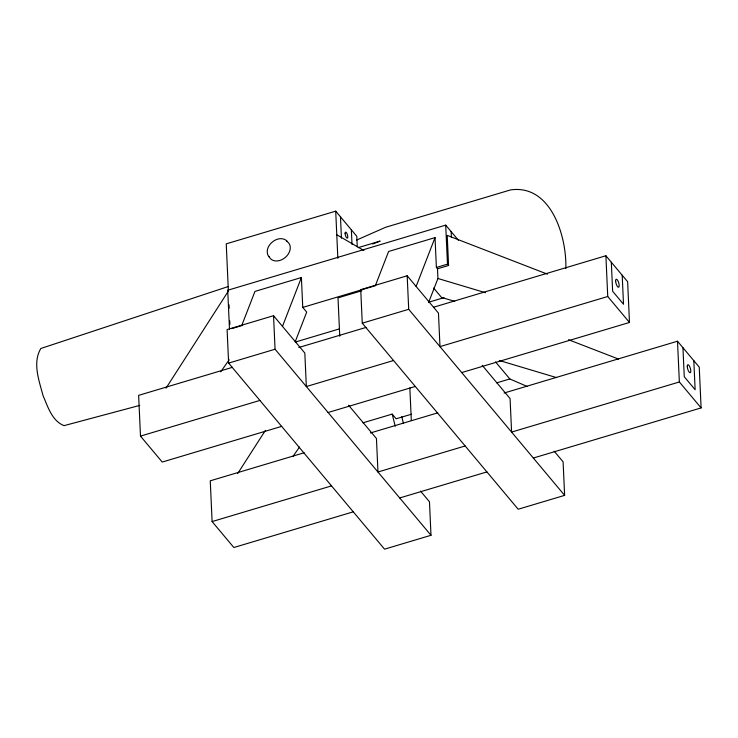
<?xml version="1.0" encoding="UTF-8"?>
<svg xmlns="http://www.w3.org/2000/svg" width="738" height="738" viewBox="0 0 738 738"><rect width="100%" height="100%" fill="white"/><g stroke="black" fill="none" stroke-linecap="round" stroke-linejoin="round"><path stroke-width="1.11" d="M565.843 268.65C566.867 236.843 551.185 183.983 510.502 189.924L385.559 227.304L356.436 240.145M241.796 325.384L254.961 291.409L301.399 277.534L302.755 307.405L306.694 312.1L295.265 341.62M282.479 326.371L301.399 277.534M375.43 285.458L388.594 251.483L435.033 237.608L436.389 267.479L437.496 268.798L437.938 278.494L428.898 301.694M416.112 286.445L435.033 237.608M166.032 388.17L228.383 291.049L226.243 243.854L335.707 211.151L356.786 236.298L357.247 246.409M237.645 473.621L265.431 430.355M220.699 371.832L229.204 359.747M292.977 456.361L299.517 447.062M372.635 244.029L380.144 241.077L358.161 247.645M228.079 286.593L40.876 348.474C32.241 362.662 39.151 380.78 43.016 395.559C47.785 406.481 51.928 420.9 64.04 425.651L139.786 405.393M229.49 329.286L227.719 290.255L445.706 225.127L458.39 240.256M393.538 360.504L306.344 386.555L304.822 353.041L273.54 315.707L227.101 329.582L228.623 363.105L384.553 549.164L430.992 535.29L429.47 501.766L420.531 491.102M461.73 372.579L629.477 322.46L607.743 296.51L439.986 346.629L438.464 313.115L407.182 275.781L360.734 289.656L362.257 323.179L518.187 509.238L564.625 495.364L563.103 461.84L554.173 451.176M231.686 328.631L242.645 325.357M302.755 307.405L375.596 285.634M436.389 267.479L447.477 264.167L448.584 265.486L437.496 268.798M361.777 290.763L338.013 297.857L339.757 336.26M295.274 342.081L339.314 328.917M428.483 302.276L443.898 297.672M228.623 363.105L275.062 349.231L430.992 535.29M362.257 323.179L408.704 309.305L564.625 495.364M232.525 367.303L138.633 395.356L140.488 436.112L162.231 462.053L281.648 426.38M298.807 347.506L366.186 327.377M433.566 307.239L605.889 255.754L627.632 281.704L629.477 322.46M140.488 436.112L259.905 400.43M328.087 412.505L415.282 386.454M363.013 422.809L392.173 414.101L396.112 418.806L411.564 414.184M496.775 382.847L509.82 378.954L527.089 386.408M304.148 452.763L210.256 480.816L212.11 521.572L233.854 547.513L353.271 511.831M370.421 432.957L437.809 412.828M504.082 393.031L677.502 341.214L699.246 367.155L701.1 407.911L533.343 458.03M212.11 521.572L331.528 485.89M465.161 445.964L377.967 472.016L376.445 438.492L348.576 405.236M701.1 407.911L679.357 381.97L511.6 432.09L510.078 398.566L482.209 365.31M399.71 497.956L486.905 471.905M437.938 278.494L485.53 292.728M454.719 301.362L441.481 297.405L433.63 288.032M499.303 360.485L556.683 377.644M547.421 274.149L447.219 235.394L448.584 265.486M568.491 339.701L618.592 359.083M336.777 234.749L363.917 250.551M287.266 241.252C278.549 232.867 262.045 246.732 268.835 256.759M495.539 361.915L509.82 378.954M227.719 290.255L228.383 291.049M401.758 416.693L403.446 423.363M392.173 414.101L395.236 426.232M693.812 360.67L695.131 389.701L684.264 376.731L682.945 347.699M677.502 341.214L679.357 381.97M622.199 275.219L623.509 304.24L612.641 291.27L611.322 262.248M605.889 255.754L607.743 296.51M451.139 231.612L451.398 237.202M445.706 225.127L447.477 264.167M407.182 275.781L408.704 309.305M409.839 387.837L411.324 420.586M351.353 229.813L352.017 244.416M340.476 216.843L341.445 238.189M335.707 211.151L337.847 258.337M273.54 315.707L275.062 349.231M229.011 304.822L229.167 308.272M229.739 320.901L229.896 324.342M286.768 241.308A12.039 9.05 -40 0 1 285.219 257.507A12.039 9.05 -40 0 1 268.973 256.289M687.263 366.583A4.188 1.375 73.4 0 0 690.058 372.727A4.188 1.375 73.4 0 0 689.79 366.786A4.188 1.375 73.4 0 0 687.263 366.583M345.116 233.54A3.146 1.033 73.4 0 0 347.22 238.153A3.146 1.033 73.4 0 0 347.017 233.688A3.146 1.033 73.4 0 0 345.116 233.54M615.64 281.123A4.188 1.375 73.4 0 0 618.444 287.276A4.188 1.375 73.4 0 0 618.167 281.326A4.188 1.375 73.4 0 0 615.64 281.123"/></g></svg>
